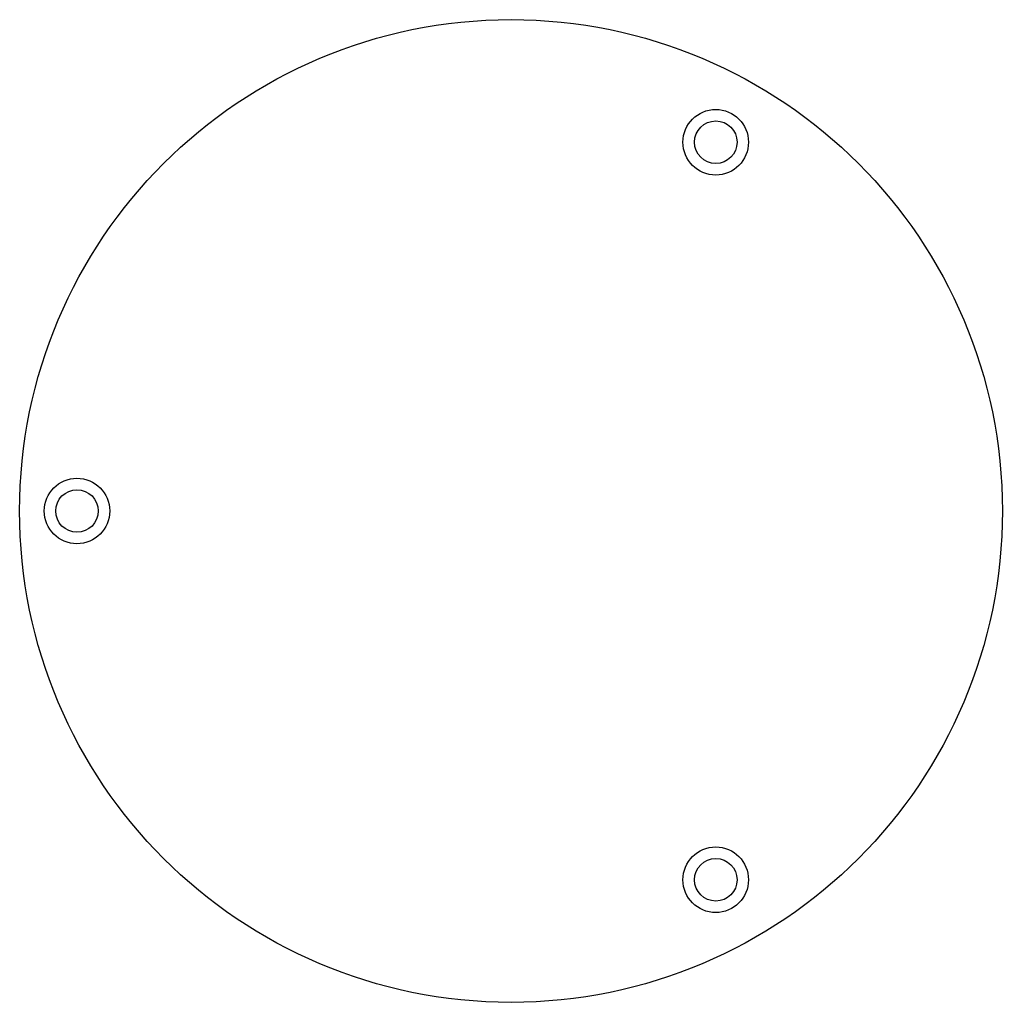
# Model space of a CAD drawing. Header units: millimetres. Extents: x -88 to 32, y -42 to 78.
import ezdxf

# ---------------------------------------------------------------- set-up
doc = ezdxf.new("R2010")
doc.units = ezdxf.units.MM
doc.layers.get('0').update_dxf_attribs({"linetype": 'CONTINUOUS'})

msp = doc.modelspace()

# ---------------------------------------------------------------- linework, layer by layer
for centre, radius in [((-28.1, 17.6), 60), ((-28.1, 17.6), 60), ((-3.1, 62.63), 4), ((-3.1, 62.63), 2.6), ((-81.1, 17.6), 4), ((-81.1, 17.6), 2.6), ((-3.1, -27.43), 4), ((-3.1, -27.43), 2.6)]:
    msp.add_circle(centre, radius)

doc.saveas('drawing.dxf')
